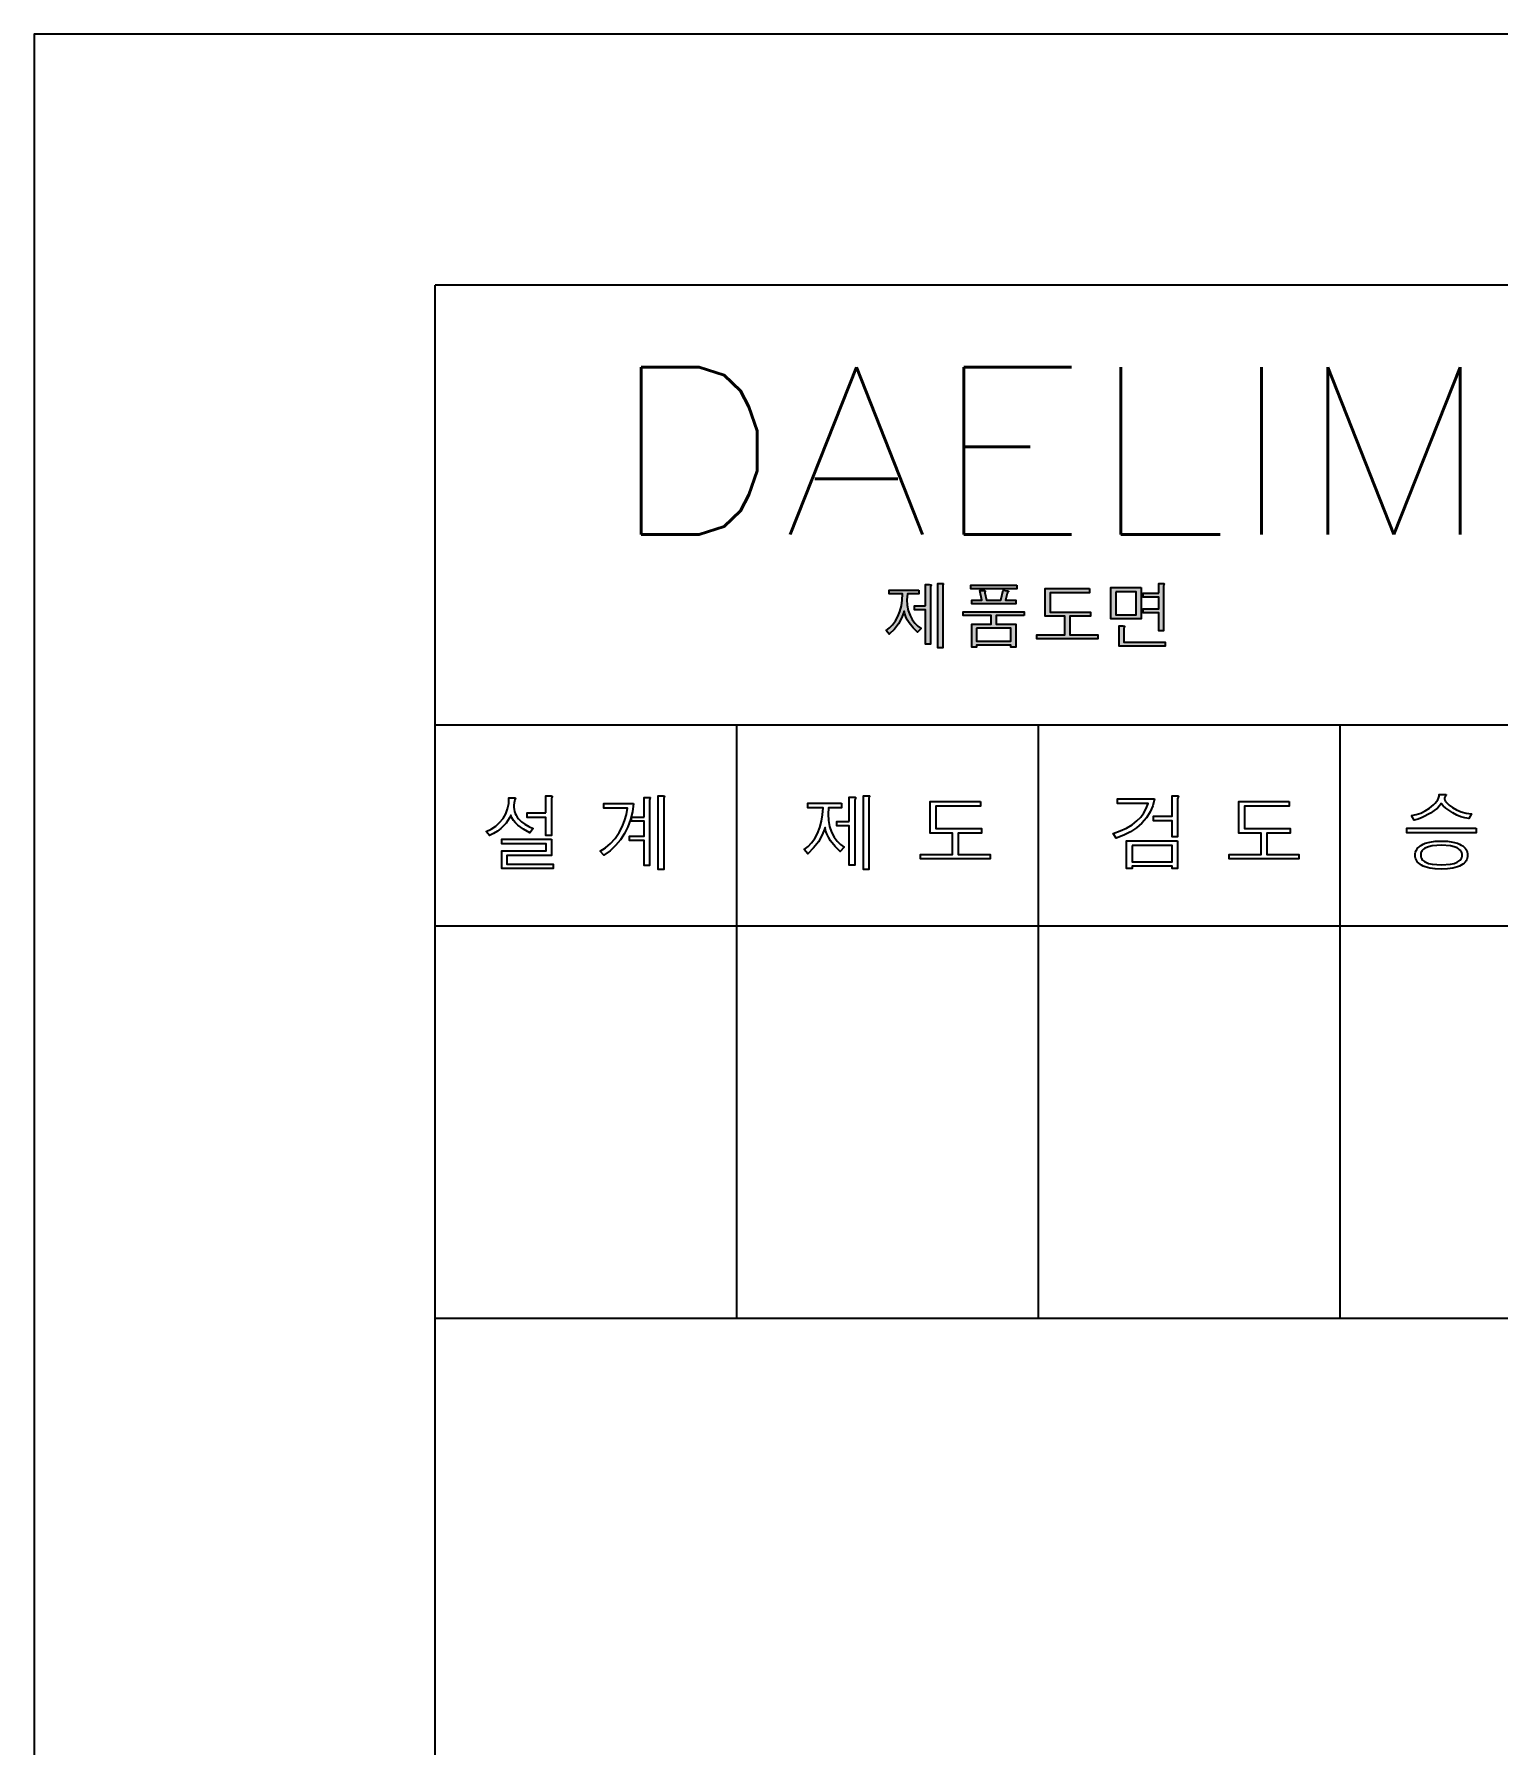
# Model space of a CAD drawing. Extents: x 60782 to 63207, y 49 to 61529.
# Drawn here: x 60782 to 61480, y 60712 to 61529 of the extents above; entities that cross this region are included whole.
import ezdxf
from ezdxf.enums import TextEntityAlignment as Align

# ---------------------------------------------------------------- set-up
doc = ezdxf.new("R2010")
doc.units = 0
doc.header["$MEASUREMENT"] = 0
doc.layers.add('Dim', color=4, linetype='CONTINUOUS')
doc.layers.add('YA', color=7, linetype='CONTINUOUS')
doc.styles.get("Standard").update_dxf_attribs({"font": 'txt.shx', "bigfont": 'ghs.shx'})

msp = doc.modelspace()

# ---------------------------------------------------------------- hatches: boundary and pattern name
at = {"layer": 'YA'}
h = msp.add_hatch(color=256, dxfattribs=at)
h.paths.add_polyline_path([(61310.05, 61264.46), (61310.05, 61249.6), (61295.7, 61249.6), (61295.7, 61264.46)])
h.paths.add_polyline_path([(61298.02, 61262.53), (61298.02, 61251.53), (61307.73, 61251.53), (61307.73, 61262.53)], flags=16)
h.paths.add_polyline_path([(61318.5, 61261.75), (61318.5, 61266.45), (61320.33, 61266.45), (61320.61, 61266.44), (61320.82, 61266.41), (61320.91, 61266.4), (61320.97, 61266.37), (61321, 61266.36), (61321.02, 61266.34), (61321.04, 61266.33), (61321.06, 61266.31), (61321.07, 61266.3), (61321.07, 61266.29), (61321.07, 61266.28), (61321.07, 61266.26), (61321.07, 61266.24), (61321.07, 61266.23), (61321.06, 61266.18), (61321.02, 61266.07), (61320.95, 61265.93), (61320.85, 61265.69), (61320.81, 61265.42), (61320.81, 61243.78), (61318.5, 61243.78), (61318.5, 61252.43), (61311.01, 61252.43), (61311.01, 61254.36), (61318.5, 61254.36), (61318.5, 61259.86), (61311.01, 61259.86), (61311.01, 61261.75)])
h.paths.add_polyline_path([(61203.95, 61263.31), (61203.95, 61261.43), (61198.53, 61261.43), (61198.31, 61258.7), (61198.46, 61256.08), (61198.96, 61253.57), (61199.83, 61251.16), (61200.85, 61249.2), (61202.07, 61247.51), (61203.48, 61246.08), (61205.08, 61244.92), (61203.4, 61243.17), (61201.25, 61245.26), (61199.38, 61247.63), (61198.47, 61249.1), (61197.77, 61250.51), (61197.3, 61251.88), (61197.05, 61253.19), (61195.91, 61250.16), (61194.27, 61247.25), (61192.28, 61244.66), (61189.88, 61242.24), (61188.3, 61244.02), (61189.96, 61245.25), (61191.46, 61246.77), (61192.78, 61248.58), (61193.93, 61250.68), (61194.92, 61253.14), (61195.63, 61255.75), (61196.07, 61258.52), (61196.23, 61261.43), (61189.88, 61261.43), (61189.88, 61263.31)])
h.paths.add_polyline_path([(61207.17, 61255.69), (61207.17, 61265.88), (61208.86, 61265.88), (61209.49, 61265.85), (61209.69, 61265.8), (61209.77, 61265.78), (61209.79, 61265.76), (61209.82, 61265.74), (61209.83, 61265.73), (61209.83, 61265.72), (61209.84, 61265.71), (61209.84, 61265.69), (61209.84, 61265.68), (61209.84, 61265.66), (61209.83, 61265.61), (61209.79, 61265.49), (61209.71, 61265.33), (61209.58, 61265.06), (61209.54, 61264.72), (61209.54, 61237.41), (61207.17, 61237.41), (61207.17, 61253.88), (61201.96, 61253.88), (61201.96, 61255.69)])
h.paths.add_polyline_path([(61214.88, 61266.45), (61215.18, 61266.44), (61215.4, 61266.41), (61215.49, 61266.4), (61215.56, 61266.37), (61215.58, 61266.36), (61215.61, 61266.34), (61215.63, 61266.33), (61215.64, 61266.32), (61215.64, 61266.31), (61215.65, 61266.3), (61215.66, 61266.28), (61215.66, 61266.26), (61215.66, 61266.24), (61215.66, 61266.2), (61215.65, 61266.15), (61215.61, 61266.02), (61215.54, 61265.87), (61215.4, 61265.66), (61215.37, 61265.38), (61215.37, 61235.7), (61213.05, 61235.7), (61213.05, 61266.45)])
h.paths.add_polyline_path([(61254.2, 61251.08), (61240.88, 61251.08), (61240.88, 61247), (61250.24, 61247), (61250.24, 61236.05), (61247.92, 61236.05), (61247.92, 61237.01), (61231.53, 61237.01), (61231.53, 61236.05), (61229.21, 61236.05), (61229.21, 61247), (61238.57, 61247), (61238.57, 61251.08), (61225.21, 61251.08), (61225.21, 61252.97), (61254.2, 61252.97)])
h.paths.add_polyline_path([(61250.69, 61265.7), (61250.69, 61263.93), (61228.73, 61263.93), (61228.73, 61265.7)])
h.paths.add_polyline_path([(61235.63, 61262.96), (61235.64, 61262.95), (61235.65, 61262.93), (61235.66, 61262.92), (61235.66, 61262.9), (61235.66, 61262.88), (61235.66, 61262.86), (61235.66, 61262.84), (61235.66, 61262.82), (61235.65, 61262.77), (61235.63, 61262.71), (61235.56, 61262.58), (61235.45, 61262.31), (61235.42, 61261.93), (61236.28, 61258.43), (61243.11, 61258.43), (61244.21, 61263.31), (61246.03, 61262.96), (61246.54, 61262.86), (61246.7, 61262.81), (61246.75, 61262.78), (61246.77, 61262.77), (61246.78, 61262.76), (61246.79, 61262.74), (61246.79, 61262.73), (61246.8, 61262.71), (61246.8, 61262.7), (61246.79, 61262.68), (61246.79, 61262.66), (61246.77, 61262.62), (61246.75, 61262.57), (61246.71, 61262.52), (61246.61, 61262.41), (61246.37, 61262.14), (61246.2, 61261.73), (61245.27, 61258.43), (61250.21, 61258.43), (61250.21, 61256.66), (61229.21, 61256.66), (61229.21, 61258.43), (61234.05, 61258.43), (61233.02, 61263.07), (61234.63, 61263.07), (61235.29, 61263.04), (61235.5, 61263.01), (61235.57, 61262.99), (61235.6, 61262.97)])
h.paths.add_polyline_path([(61231.53, 61245.07), (61231.53, 61238.94), (61247.92, 61238.94), (61247.92, 61245.07)], flags=16)
h.paths.add_polyline_path([(61285.38, 61263.97), (61285.38, 61262.05), (61266.68, 61262.05), (61266.68, 61252.73), (61285.85, 61252.73), (61285.85, 61250.81), (61276.03, 61250.81), (61276.03, 61241.97), (61289.35, 61241.97), (61289.35, 61240.08), (61260.36, 61240.08), (61260.36, 61241.97), (61273.71, 61241.97), (61273.71, 61250.81), (61264.36, 61250.81), (61264.36, 61263.97)])
edge = h.paths.add_edge_path()
edge.add_line((61302.16, 61246.01), (61302.16, 61246))
edge.add_line((61302.16, 61246), (61302.17, 61246))
edge.add_line((61302.17, 61246), (61302.17, 61245.98))
edge.add_line((61302.17, 61245.98), (61302.17, 61245.97))
edge.add_line((61302.17, 61245.97), (61302.17, 61245.95))
edge.add_line((61302.17, 61245.95), (61302.17, 61245.93))
edge.add_line((61302.17, 61245.93), (61302.16, 61245.89))
edge.add_line((61302.16, 61245.89), (61302.12, 61245.78))
edge.add_line((61302.12, 61245.78), (61302.05, 61245.64))
edge.add_line((61302.05, 61245.64), (61301.95, 61245.4))
edge.add_line((61301.95, 61245.4), (61301.91, 61245.12))
edge.add_line((61301.91, 61245.12), (61301.91, 61238.36))
edge.add_line((61301.91, 61238.36), (61321.51, 61238.36))
edge.add_line((61321.51, 61238.36), (61321.51, 61236.48))
edge.add_line((61321.51, 61236.48), (61299.63, 61236.48))
edge.add_line((61299.63, 61236.48), (61299.63, 61246.15))
edge.add_line((61299.63, 61246.15), (61301.32, 61246.15))
edge.add_line((61301.32, 61246.15), (61301.88, 61246.12))
edge.add_line((61301.88, 61246.12), (61301.97, 61246.1))
edge.add_line((61301.97, 61246.1), (61302.05, 61246.08))
edge.add_line((61302.05, 61246.08), (61302.11, 61246.05))
edge.add_line((61302.11, 61246.05), (61302.13, 61246.03))
edge.add_line((61302.13, 61246.03), (61302.15, 61246.02))

# ---------------------------------------------------------------- linework, layer by layer
at = {"layer": 'YA', "color": 7}
for p, q in [((63049.05, 61408.81), (60973.05, 61408.81)), ((60973.05, 60338.63), (60973.05, 61408.81)), ((63049.05, 61198.81), (60973.05, 61198.81)), ((61117.05, 60915.47), (61117.05, 61198.81)), ((61261.05, 60915.47), (61261.05, 61198.81)), ((61405.05, 60915.47), (61405.05, 61198.81)), ((63049.05, 61102.81), (60973.05, 61102.81)), ((63049.05, 60915.47), (60973.05, 60915.47))]:
    msp.add_line(p, q, dxfattribs=at)
at = {"layer": 'YA', "color": 0}
msp.add_lwpolyline([(60781.68, 58098.33), (63207.18, 58098.33), (63207.18, 61528.68), (60781.68, 61528.68)], close=True, dxfattribs=at)
at = {"layer": 'YA', "color": 7}
for points in [[(61203.95, 61263.31), (61203.95, 61261.43), (61198.53, 61261.43), (61198.31, 61258.7), (61198.46, 61256.08), (61198.96, 61253.57), (61199.83, 61251.16), (61200.85, 61249.2), (61202.07, 61247.51), (61203.48, 61246.08), (61205.08, 61244.92), (61203.4, 61243.17), (61201.25, 61245.26), (61199.38, 61247.63), (61198.47, 61249.1), (61197.77, 61250.51), (61197.3, 61251.88), (61197.05, 61253.19), (61195.91, 61250.16), (61194.27, 61247.25), (61192.28, 61244.66), (61189.88, 61242.24), (61188.3, 61244.02), (61189.96, 61245.25), (61191.46, 61246.77), (61192.78, 61248.58), (61193.93, 61250.68), (61194.92, 61253.14), (61195.63, 61255.75), (61196.07, 61258.52), (61196.23, 61261.43), (61189.88, 61261.43), (61189.88, 61263.31), (61203.95, 61263.31)], [(61207.17, 61255.69), (61207.17, 61265.88), (61208.86, 61265.88), (61209.49, 61265.85), (61209.69, 61265.8), (61209.77, 61265.78), (61209.79, 61265.76), (61209.82, 61265.74), (61209.83, 61265.73), (61209.83, 61265.72), (61209.84, 61265.71), (61209.84, 61265.69), (61209.84, 61265.68), (61209.84, 61265.66), (61209.83, 61265.61), (61209.79, 61265.49), (61209.71, 61265.33), (61209.58, 61265.06), (61209.54, 61264.72), (61209.54, 61237.41), (61207.17, 61237.41), (61207.17, 61253.88), (61201.96, 61253.88), (61201.96, 61255.69), (61207.17, 61255.69)], [(61214.88, 61266.45), (61215.18, 61266.44), (61215.4, 61266.41), (61215.49, 61266.4), (61215.56, 61266.37), (61215.58, 61266.36), (61215.61, 61266.34), (61215.63, 61266.33), (61215.64, 61266.32), (61215.64, 61266.31), (61215.65, 61266.3), (61215.66, 61266.28), (61215.66, 61266.26), (61215.66, 61266.24), (61215.66, 61266.2), (61215.65, 61266.15), (61215.61, 61266.02), (61215.54, 61265.87), (61215.4, 61265.66), (61215.37, 61265.38), (61215.37, 61235.7), (61213.05, 61235.7), (61213.05, 61266.45), (61214.88, 61266.45)], [(61250.69, 61265.7), (61250.69, 61263.93), (61228.73, 61263.93), (61228.73, 61265.7), (61250.69, 61265.7)], [(61235.63, 61262.96), (61235.64, 61262.95), (61235.65, 61262.93), (61235.66, 61262.92), (61235.66, 61262.9), (61235.66, 61262.88), (61235.66, 61262.86), (61235.66, 61262.84), (61235.66, 61262.82), (61235.65, 61262.77), (61235.63, 61262.71), (61235.56, 61262.58), (61235.45, 61262.31), (61235.42, 61261.93), (61236.28, 61258.43), (61243.11, 61258.43), (61244.21, 61263.31), (61246.03, 61262.96), (61246.54, 61262.86), (61246.7, 61262.81), (61246.75, 61262.78), (61246.77, 61262.77), (61246.78, 61262.76), (61246.79, 61262.74), (61246.79, 61262.73), (61246.8, 61262.71), (61246.8, 61262.7), (61246.79, 61262.68), (61246.79, 61262.66), (61246.77, 61262.62), (61246.75, 61262.57), (61246.71, 61262.52), (61246.61, 61262.41), (61246.37, 61262.14), (61246.2, 61261.73), (61245.27, 61258.43), (61250.21, 61258.43), (61250.21, 61256.66), (61229.21, 61256.66), (61229.21, 61258.43), (61234.05, 61258.43), (61233.02, 61263.07), (61234.63, 61263.07), (61235.29, 61263.04), (61235.5, 61263.01), (61235.57, 61262.99), (61235.6, 61262.97), (61235.63, 61262.96)], [(61285.38, 61263.97), (61285.38, 61262.05), (61266.68, 61262.05), (61266.68, 61252.73), (61285.85, 61252.73), (61285.85, 61250.81), (61276.03, 61250.81), (61276.03, 61241.97), (61289.35, 61241.97), (61289.35, 61240.08), (61260.36, 61240.08), (61260.36, 61241.97), (61273.71, 61241.97), (61273.71, 61250.81), (61264.36, 61250.81), (61264.36, 61263.97), (61285.38, 61263.97)], [(61310.05, 61264.46), (61310.05, 61249.6), (61295.7, 61249.6), (61295.7, 61264.46), (61310.05, 61264.46)], [(61298.02, 61262.53), (61298.02, 61251.53), (61307.73, 61251.53), (61307.73, 61262.53), (61298.02, 61262.53)], [(61318.5, 61261.75), (61318.5, 61266.45), (61320.33, 61266.45), (61320.61, 61266.44), (61320.82, 61266.41), (61320.91, 61266.4), (61320.97, 61266.37), (61321, 61266.36), (61321.02, 61266.34), (61321.04, 61266.33), (61321.06, 61266.31), (61321.07, 61266.3), (61321.07, 61266.29), (61321.07, 61266.28), (61321.07, 61266.26), (61321.07, 61266.24), (61321.07, 61266.23), (61321.06, 61266.18), (61321.02, 61266.07), (61320.95, 61265.93), (61320.85, 61265.69), (61320.81, 61265.42), (61320.81, 61243.78), (61318.5, 61243.78), (61318.5, 61252.43), (61311.01, 61252.43), (61311.01, 61254.36), (61318.5, 61254.36), (61318.5, 61259.86), (61311.01, 61259.86), (61311.01, 61261.75), (61318.5, 61261.75)], [(61254.2, 61251.08), (61240.88, 61251.08), (61240.88, 61247), (61250.24, 61247), (61250.24, 61236.05), (61247.92, 61236.05), (61247.92, 61237.01), (61231.53, 61237.01), (61231.53, 61236.05), (61229.21, 61236.05), (61229.21, 61247), (61238.57, 61247), (61238.57, 61251.08), (61225.21, 61251.08), (61225.21, 61252.97), (61254.2, 61252.97), (61254.2, 61251.08)], [(61231.53, 61245.07), (61231.53, 61238.94), (61247.92, 61238.94), (61247.92, 61245.07), (61231.53, 61245.07)], [(61302.16, 61246.01), (61302.16, 61246), (61302.17, 61246), (61302.17, 61245.98), (61302.17, 61245.97), (61302.17, 61245.95), (61302.17, 61245.93), (61302.16, 61245.89), (61302.12, 61245.78), (61302.05, 61245.64), (61301.95, 61245.4), (61301.91, 61245.12), (61301.91, 61238.36), (61321.51, 61238.36), (61321.51, 61236.48), (61299.63, 61236.48), (61299.63, 61246.15), (61301.32, 61246.15), (61301.88, 61246.12), (61301.97, 61246.1), (61302.05, 61246.08), (61302.11, 61246.05), (61302.13, 61246.03), (61302.15, 61246.02)], [(61010.65, 61164.13), (61010.93, 61164.11), (61011.04, 61164.1), (61011.14, 61164.07), (61011.22, 61164.04), (61011.25, 61164.02), (61011.28, 61164), (61011.31, 61163.97), (61011.33, 61163.95), (61011.35, 61163.92), (61011.36, 61163.89), (61011.36, 61163.87), (61011.36, 61163.85), (61011.36, 61163.79), (61011.33, 61163.63), (61011.16, 61163.15), (61010.89, 61162.52), (61010.73, 61161.73), (61010.65, 61160.65), (61010.67, 61159.6), (61010.79, 61158.59), (61011.01, 61157.62), (61011.33, 61156.68), (61011.75, 61155.78), (61012.27, 61154.91), (61012.89, 61154.08), (61014.23, 61152.68), (61015.84, 61151.45), (61017.74, 61150.37), (61019.92, 61149.44), (61018.31, 61147.44), (61015.18, 61149.11), (61012.61, 61150.97), (61011.41, 61152.13), (61010.44, 61153.33), (61009.68, 61154.57), (61009.16, 61155.84), (61008.58, 61154.56), (61007.84, 61153.3), (61006.94, 61152.07), (61005.86, 61150.86), (61004.4, 61149.48), (61002.77, 61148.24), (61000.96, 61147.11), (60998.99, 61146.11), (60997.42, 61147.99), (60999.85, 61149.16), (61002, 61150.6), (61003.87, 61152.3), (61005.47, 61154.27), (61006.75, 61156.51), (61007.66, 61158.9), (61008.18, 61161.44), (61008.33, 61164.13), (61010.65, 61164.13)], [(61025.97, 61156.86), (61025.97, 61164.99), (61028.15, 61164.99), (61028.46, 61164.98), (61028.7, 61164.94), (61028.79, 61164.92), (61028.83, 61164.9), (61028.86, 61164.88), (61028.88, 61164.86), (61028.91, 61164.84), (61028.92, 61164.82), (61028.93, 61164.81), (61028.94, 61164.8), (61028.95, 61164.78), (61028.95, 61164.76), (61028.96, 61164.74), (61028.96, 61164.72), (61028.96, 61164.67), (61028.95, 61164.61), (61028.9, 61164.46), (61028.82, 61164.29), (61028.66, 61163.97), (61028.62, 61163.62), (61028.62, 61146.1), (61025.97, 61146.1), (61025.97, 61154.66), (61017.06, 61154.66), (61017.06, 61156.86), (61025.97, 61156.86)], [(61072.85, 61154.93), (61072.85, 61164.32), (61074.9, 61164.32), (61075.22, 61164.31), (61075.46, 61164.28), (61075.56, 61164.25), (61075.63, 61164.23), (61075.67, 61164.21), (61075.69, 61164.2), (61075.71, 61164.18), (61075.74, 61164.15), (61075.74, 61164.14), (61075.75, 61164.13), (61075.75, 61164.12), (61075.75, 61164.1), (61075.75, 61164.08), (61075.75, 61164.06), (61075.74, 61164.01), (61075.69, 61163.89), (61075.61, 61163.73), (61075.49, 61163.45), (61075.46, 61163.14), (61075.46, 61131.77), (61072.85, 61131.77), (61072.85, 61143.78), (61065.86, 61143.78), (61065.86, 61145.85), (61072.85, 61145.85), (61072.85, 61152.91), (61066.8, 61152.91), (61066.8, 61154.93), (61072.85, 61154.93)], [(61081.68, 61164.99), (61082.02, 61164.98), (61082.28, 61164.95), (61082.38, 61164.93), (61082.45, 61164.9), (61082.49, 61164.89), (61082.51, 61164.87), (61082.54, 61164.85), (61082.55, 61164.84), (61082.55, 61164.83), (61082.56, 61164.82), (61082.56, 61164.8), (61082.56, 61164.76), (61082.55, 61164.71), (61082.53, 61164.66), (61082.48, 61164.53), (61082.4, 61164.36), (61082.24, 61164.09), (61082.2, 61163.77), (61082.2, 61129.81), (61079.55, 61129.81), (61079.55, 61164.99), (61081.68, 61164.99)], [(61170.77, 61152.8), (61170.77, 61164.47), (61172.69, 61164.47), (61173.42, 61164.43), (61173.65, 61164.38), (61173.73, 61164.34), (61173.76, 61164.33), (61173.79, 61164.3), (61173.8, 61164.29), (61173.81, 61164.28), (61173.81, 61164.27), (61173.81, 61164.25), (61173.81, 61164.23), (61173.81, 61164.2), (61173.8, 61164.15), (61173.75, 61164.01), (61173.67, 61163.84), (61173.52, 61163.52), (61173.48, 61163.13), (61173.48, 61131.89), (61170.77, 61131.89), (61170.77, 61150.74), (61164.8, 61150.74), (61164.8, 61152.8), (61170.77, 61152.8)], [(61179.59, 61165.11), (61179.92, 61165.1), (61180.18, 61165.07), (61180.28, 61165.05), (61180.36, 61165.02), (61180.39, 61165.01), (61180.41, 61164.99), (61180.44, 61164.97), (61180.45, 61164.97), (61180.45, 61164.96), (61180.46, 61164.94), (61180.47, 61164.92), (61180.47, 61164.9), (61180.48, 61164.88), (61180.47, 61164.83), (61180.46, 61164.77), (61180.42, 61164.62), (61180.34, 61164.45), (61180.18, 61164.21), (61180.14, 61163.89), (61180.14, 61129.93), (61177.49, 61129.93), (61177.49, 61165.11), (61179.59, 61165.11)], [(61316.46, 61163.56), (61315.72, 61160.35), (61314.47, 61157.34), (61312.68, 61154.53), (61310.37, 61151.94), (61307.85, 61149.77), (61304.98, 61147.88), (61301.78, 61146.26), (61298.24, 61144.91), (61296.75, 61147.07), (61300.09, 61148.27), (61303.09, 61149.67), (61305.74, 61151.27), (61308.06, 61153.07), (61309.89, 61154.92), (61311.39, 61156.91), (61312.56, 61159.06), (61313.4, 61161.36), (61298.87, 61161.36), (61298.87, 61163.56), (61316.46, 61163.56)], [(61327.87, 61164.91), (61327.88, 61164.91), (61327.89, 61164.9), (61327.89, 61164.89), (61327.9, 61164.89), (61327.9, 61164.88), (61327.9, 61164.87), (61327.91, 61164.85), (61327.91, 61164.83), (61327.91, 61164.81), (61327.9, 61164.75), (61327.88, 61164.69), (61327.85, 61164.62), (61327.75, 61164.44), (61327.56, 61164.09), (61327.48, 61163.61), (61327.48, 61145.47), (61324.83, 61145.47), (61324.83, 61153.09), (61315.95, 61153.09), (61315.95, 61155.29), (61324.83, 61155.29), (61324.83, 61165.07), (61326.69, 61165.07), (61327.5, 61165.03), (61327.74, 61164.98), (61327.82, 61164.95), (61327.85, 61164.93), (61327.86, 61164.92), (61327.87, 61164.91)], [(61439.14, 61155.7), (61441.38, 61156.12), (61443.56, 61156.83), (61445.69, 61157.83), (61447.78, 61159.11), (61449.73, 61160.69), (61450.51, 61161.5), (61451.16, 61162.33), (61451.67, 61163.16), (61452.05, 61164.01), (61452.3, 61164.88), (61452.41, 61165.75), (61454.85, 61165.75), (61455.18, 61165.74), (61455.43, 61165.71), (61455.52, 61165.69), (61455.59, 61165.66), (61455.62, 61165.65), (61455.64, 61165.63), (61455.65, 61165.62), (61455.66, 61165.61), (61455.67, 61165.6), (61455.67, 61165.59), (61455.68, 61165.57), (61455.69, 61165.55), (61455.69, 61165.53), (61455.69, 61165.5), (61455.68, 61165.44), (61455.65, 61165.37), (61455.57, 61165.2), (61455.44, 61165.01), (61455.08, 61164.46), (61454.97, 61164.07), (61454.94, 61163.89), (61454.93, 61163.71), (61454.92, 61163.62), (61454.93, 61163.53), (61454.96, 61163.34), (61455.02, 61163.14), (61455.12, 61162.91), (61455.43, 61162.42), (61455.87, 61161.86), (61457.13, 61160.67), (61458.7, 61159.51), (61460.71, 61158.37), (61462.82, 61157.47), (61465.28, 61156.8), (61467.73, 61156.52), (61466.51, 61154.17), (61464.68, 61154.5), (61462.78, 61155.08), (61460.83, 61155.9), (61458.82, 61156.96), (61455.51, 61159.2), (61454.29, 61160.31), (61453.36, 61161.43), (61453.02, 61160.89), (61452.6, 61160.33), (61451.49, 61159.19), (61450.04, 61158.02), (61448.25, 61156.8), (61444.24, 61154.67), (61442.28, 61153.95), (61440.36, 61153.46), (61439.14, 61155.7)], [(61067.84, 61161.41), (61067.29, 61157.47), (61066.38, 61153.76), (61065.11, 61150.28), (61063.48, 61147.03), (61061.49, 61144.02), (61059.18, 61141.3), (61056.55, 61138.87), (61053.59, 61136.74), (61051.78, 61138.59), (61054.43, 61140.29), (61056.83, 61142.35), (61058.98, 61144.75), (61060.89, 61147.5), (61062.38, 61150.26), (61063.54, 61153.13), (61064.38, 61156.11), (61064.89, 61159.2), (61053.59, 61159.2), (61053.59, 61161.41), (61067.84, 61161.41)], [(61167.08, 61161.53), (61167.08, 61159.37), (61160.87, 61159.37), (61160.63, 61156.25), (61160.79, 61153.25), (61161.37, 61150.38), (61162.36, 61147.63), (61163.53, 61145.38), (61164.93, 61143.44), (61166.54, 61141.81), (61168.37, 61140.48), (61166.45, 61138.48), (61163.98, 61140.87), (61161.85, 61143.58), (61160.8, 61145.26), (61160.01, 61146.88), (61159.47, 61148.44), (61159.18, 61149.94), (61157.88, 61146.48), (61156, 61143.15), (61153.73, 61140.19), (61150.98, 61137.42), (61149.17, 61139.46), (61151.07, 61140.86), (61152.78, 61142.6), (61154.29, 61144.67), (61155.61, 61147.08), (61156.75, 61149.89), (61157.56, 61152.88), (61158.06, 61156.04), (61158.24, 61159.37), (61150.98, 61159.37), (61150.98, 61161.53), (61167.08, 61161.53)], [(61233.42, 61162.28), (61233.42, 61160.08), (61212.02, 61160.08), (61212.02, 61149.42), (61233.95, 61149.42), (61233.95, 61147.22), (61222.72, 61147.22), (61222.72, 61137.1), (61237.95, 61137.1), (61237.95, 61134.95), (61204.79, 61134.95), (61204.79, 61137.1), (61220.07, 61137.1), (61220.07, 61147.22), (61209.37, 61147.22), (61209.37, 61162.28), (61233.42, 61162.28)], [(61380.77, 61162.28), (61380.77, 61160.08), (61359.37, 61160.08), (61359.37, 61149.42), (61381.3, 61149.42), (61381.3, 61147.22), (61370.07, 61147.22), (61370.07, 61137.1), (61385.31, 61137.1), (61385.31, 61134.95), (61352.14, 61134.95), (61352.14, 61137.1), (61367.42, 61137.1), (61367.42, 61147.22), (61356.72, 61147.22), (61356.72, 61162.28), (61380.77, 61162.28)], [(61470.01, 61149.58), (61470.01, 61147.42), (61436.87, 61147.42), (61436.87, 61149.58), (61470.01, 61149.58)], [(61028.62, 61144.37), (61028.62, 61136.59), (61007.31, 61136.59), (61007.31, 61132.45), (61029.42, 61132.45), (61029.42, 61130.29), (61004.84, 61130.29), (61004.84, 61138.75), (61026.1, 61138.75), (61026.1, 61142.21), (61004.84, 61142.21), (61004.84, 61144.37), (61028.62, 61144.37)], [(61327.48, 61143.56), (61327.48, 61130.32), (61324.83, 61130.32), (61324.83, 61131.42), (61305.81, 61131.42), (61305.81, 61130.32), (61303.16, 61130.32), (61303.16, 61143.56), (61327.48, 61143.56)], [(61305.81, 61141.35), (61305.81, 61133.62), (61324.83, 61133.62), (61324.83, 61141.35), (61305.81, 61141.35)], [(61462.88, 61141.58), (61463.6, 61141.12), (61464.23, 61140.62), (61464.76, 61140.08), (61465.2, 61139.5), (61465.54, 61138.88), (61465.78, 61138.21), (61465.92, 61137.49), (61465.97, 61136.74), (61465.92, 61135.99), (61465.78, 61135.29), (61465.54, 61134.62), (61465.2, 61134), (61464.76, 61133.41), (61464.23, 61132.87), (61463.6, 61132.37), (61462.88, 61131.91), (61462.02, 61131.46), (61461.06, 61131.08), (61458.89, 61130.49), (61456.34, 61130.14), (61453.43, 61130.02), (61450.5, 61130.14), (61447.94, 61130.49), (61445.76, 61131.08), (61444.8, 61131.46), (61443.94, 61131.91), (61443.23, 61132.37), (61442.6, 61132.87), (61442.08, 61133.41), (61441.65, 61134), (61441.31, 61134.62), (61441.08, 61135.29), (61440.93, 61135.99), (61440.88, 61136.74), (61440.93, 61137.49), (61441.08, 61138.21), (61441.31, 61138.88), (61441.65, 61139.5), (61442.08, 61140.08), (61442.6, 61140.62), (61443.23, 61141.12), (61443.94, 61141.58), (61444.8, 61142.02), (61445.76, 61142.4), (61447.94, 61142.99), (61450.5, 61143.34), (61453.43, 61143.46), (61456.34, 61143.34), (61458.89, 61142.99), (61461.06, 61142.4), (61462.02, 61142.02), (61462.88, 61141.58)], [(61445.93, 61140.18), (61445.37, 61139.87), (61444.88, 61139.52), (61444.47, 61139.14), (61444.14, 61138.73), (61443.87, 61138.28), (61443.69, 61137.79), (61443.57, 61137.28), (61443.54, 61136.72), (61443.57, 61136.19), (61443.69, 61135.69), (61443.87, 61135.22), (61444.14, 61134.78), (61444.47, 61134.37), (61444.88, 61134), (61445.37, 61133.66), (61445.93, 61133.34), (61447.34, 61132.79), (61449.06, 61132.4), (61453.43, 61132.09), (61457.77, 61132.4), (61459.48, 61132.79), (61460.89, 61133.34), (61461.46, 61133.66), (61461.95, 61134), (61462.37, 61134.37), (61462.71, 61134.78), (61462.98, 61135.22), (61463.17, 61135.69), (61463.28, 61136.19), (61463.32, 61136.72), (61463.28, 61137.27), (61463.17, 61137.78), (61462.98, 61138.26), (61462.71, 61138.71), (61462.37, 61139.12), (61461.95, 61139.51), (61461.46, 61139.86), (61460.89, 61140.18), (61459.48, 61140.73), (61457.77, 61141.12), (61453.43, 61141.44), (61449.06, 61141.12), (61447.34, 61140.73), (61445.93, 61140.18)]]:
    msp.add_lwpolyline(points, dxfattribs=at)

# ---------------------------------------------------------------- texts
at = {"layer": 'Dim', "color": 0, "width": 0.990063}
msp.add_text('DAELIM', height=80, dxfattribs=at).set_placement((61055.7, 61289.77), (61478.13, 61289.77), align=Align.FIT)

doc.saveas('drawing.dxf')
